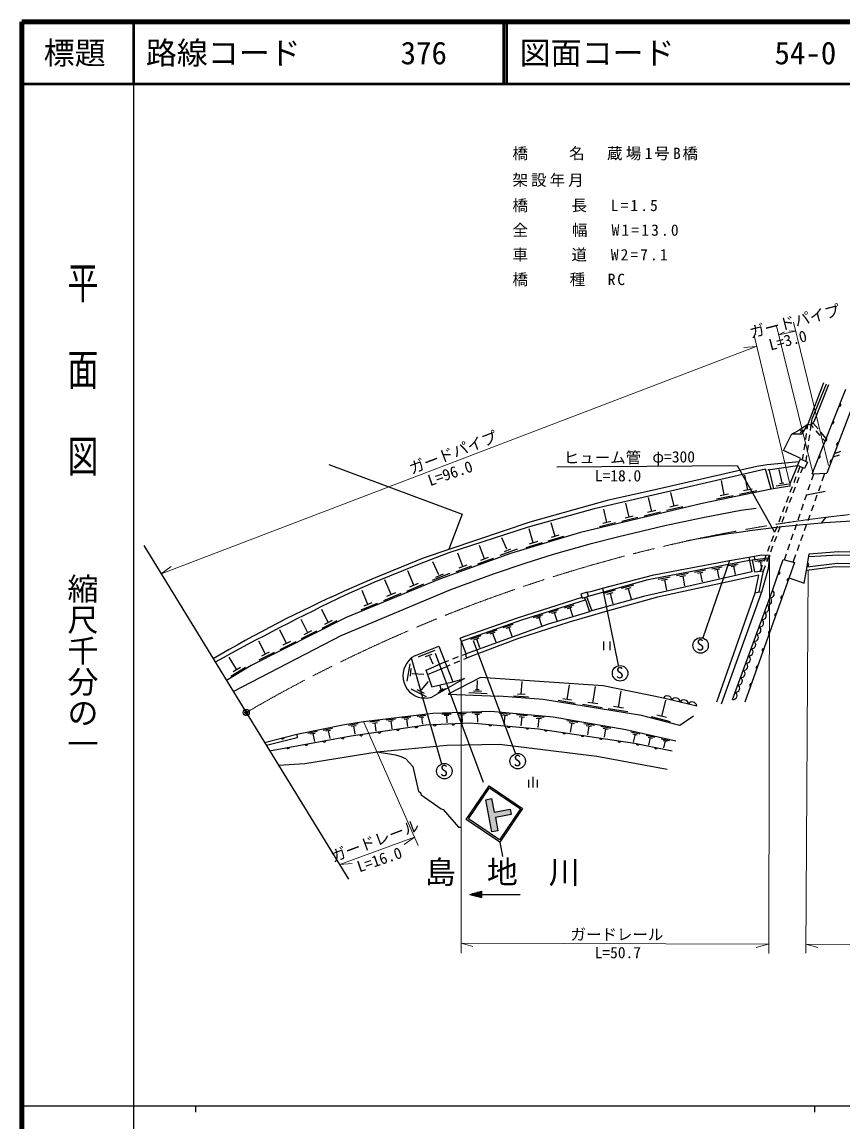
# Model space of a CAD drawing. Units: millimetres, scale not verified. Extents: x 40000 to 680000, y 20000 to 380000.
# Drawn here: x 40000 to 172426, y 202409 to 380000 of the extents above; entities that cross this region are included whole.
import ezdxf
from ezdxf.enums import TextEntityAlignment as Align

# ---------------------------------------------------------------- set-up
doc = ezdxf.new("R2010")
doc.units = ezdxf.units.MM
doc.header["$LTSCALE"] = 1000
doc.header["$PDMODE"] = 32
doc.header["$PDSIZE"] = 500
doc.linetypes.add('CHAIN', pattern=[18.5, 12, -1.5, 3.5, -1.5])
for name, color, linetype, lineweight in [('M-BGD', 7, 'Continuous', 25), ('M-BMK', 2, 'CHAIN', 13), ('M-BMK-SRVR', 3, 'Continuous', 25), ('M-STR-HTXT', 7, 'Continuous', 13), ('M-STR-STR1', 1, 'Continuous', 25), ('M-STR-STRC', 7, 'Continuous', 25), ('M-TTL', 2, 'Continuous', 140), ('M-TTL-BAND', 7, 'Continuous', 25), ('M-TTL-LINE', 7, 'Continuous', 50)]:
    doc.layers.add(name, color=color, linetype=linetype, lineweight=lineweight)
doc.layers.add('M-OTRS', color=6, linetype='Continuous')
doc.layers.add('M-TTL-TXT', color=7, linetype='Continuous')
doc.styles.add('@ＭＳ ゴシック', font='')
doc.styles.add('ＭＳ ゴシック', font='')
doc.styles.get('@ＭＳ ゴシック').set_extended_font_data('@MS Gothic')
doc.styles.get('ＭＳ ゴシック').set_extended_font_data('MS Gothic')

msp = doc.modelspace()

# ---------------------------------------------------------------- hatches: boundary and pattern name
at = {"layer": 'M-STR-STRC'}
msp.add_hatch(color=256, dxfattribs=at).paths.add_polyline_path([(116856, 249417), (116442, 251587), (119018, 252079), (118856, 252929), (116242, 252430), (115824, 254618), (114882, 254438), (115877, 249230)])

# ---------------------------------------------------------------- linework, layer by layer
at = {"layer": 'M-BGD'}
for p, q in [((167581, 307030), (173049, 320718)), ((174955, 320265), (169961, 307155)), ((166821, 314268), (166957, 315148)), ((167325, 314050), (167454, 314968)), ((167800, 314556), (167454, 314968)), ((168571, 314299), (167722, 315298)), ((166293, 314092), (165659, 313651)), ((166561, 312588), (166714, 313576)), ((167088, 312366), (167227, 313357)), ((168893, 313254), (168250, 314020)), ((169872, 312766), (169024, 313765)), ((169689, 312306), (169343, 312718)), ((166302, 310908), (166454, 311896)), ((166851, 310683), (166990, 311673)), ((165244, 308425), (165741, 309486)), ((165741, 309486), (166856, 308963)), ((166059, 309337), (166195, 310216)), ((166624, 309072), (166753, 309990)), ((171968, 310083), (170954, 309763)), ((172196, 310650), (171158, 310299)), ((89561, 308582), (111067, 300539)), ((126391, 308159), (155517, 308413)), ((160089, 307820), (132403, 301385)), ((158649, 308243), (142478, 304518)), ((155517, 308413), (161502, 297614)), ((160343, 308497), (158649, 308243)), ((160966, 304573), (160089, 307820)), ((165515, 309004), (160343, 308497)), ((160442, 307712), (165244, 308425)), ((160597, 307820), (161371, 304637)), ((162243, 307745), (162699, 305627)), ((166359, 307902), (165244, 308425)), ((165280, 307258), (165652, 308234)), ((165767, 307188), (166087, 308030)), ((166856, 308963), (166359, 307902)), ((153413, 303651), (152941, 305953)), ((157197, 304443), (156707, 306829)), ((163050, 305534), (162338, 305436)), ((164675, 305670), (165031, 306604)), ((165161, 305600), (165517, 306534)), ((167581, 307030), (169961, 307155)), ((142478, 304518), (134519, 302740)), ((145294, 301818), (144756, 304051)), ((154090, 303790), (152736, 303512)), ((158687, 304310), (155880, 303734)), ((157899, 304587), (156495, 304299)), ((163787, 305381), (161798, 305042)), ((164069, 304081), (164425, 305015)), ((164556, 304011), (164912, 304945)), ((166706, 303662), (169730, 304249)), ((134519, 302740), (121989, 299269)), ((138066, 300078), (137527, 302317)), ((141693, 300955), (141149, 303213)), ((145950, 301976), (144637, 301660)), ((154851, 303522), (152142, 302966)), ((163464, 302492), (163820, 303427)), ((163951, 302422), (164307, 303357)), ((111067, 300539), (108950, 294866)), ((132403, 301385), (121735, 298422)), ((134463, 299198), (133940, 301370)), ((138724, 300237), (137407, 299920)), ((143117, 300877), (140461, 300237)), ((142357, 301115), (141029, 300795)), ((146702, 301740), (144075, 301107)), ((156109, 301131), (149929, 299946)), ((158565, 301470), (156109, 301131)), ((162253, 299315), (162609, 300250)), ((162741, 299245), (163097, 300180)), ((162859, 300904), (163215, 301838)), ((163346, 300834), (163702, 301768)), ((121989, 299269), (104801, 293427)), ((121735, 298422), (108950, 294273)), ((126084, 296956), (125436, 299125)), ((135833, 299122), (133278, 298507)), ((135102, 299352), (133824, 299044)), ((143833, 298676), (136382, 296898)), ((139478, 300000), (136844, 299366)), ((149929, 299946), (143833, 298676)), ((161648, 297727), (162004, 298661)), ((162135, 297656), (162491, 298591)), ((169763, 300023), (169055, 299088)), ((118287, 294893), (117480, 296731)), ((122568, 295924), (121891, 298190)), ((127475, 296954), (124922, 296191)), ((126722, 297146), (125446, 296765)), ((136382, 296898), (131725, 295713)), ((161042, 296138), (161399, 297073)), ((161530, 296068), (161886, 297002)), ((114673, 293316), (113898, 295481)), ((119949, 294893), (117175, 293875)), ((118907, 294893), (117842, 294472)), ((124021, 295922), (121355, 295126)), ((123235, 296123), (121902, 295725)), ((131725, 295713), (125799, 294019)), ((160437, 294550), (160793, 295484)), ((160925, 294479), (161281, 295414)), ((104801, 293427), (96504, 290040)), ((108950, 294273), (104124, 292495)), ((111183, 292070), (110403, 294250)), ((116083, 293389), (113536, 292478)), ((115310, 293544), (114036, 293088)), ((125799, 294019), (121227, 292580)), ((154247, 293088), (149929, 280557)), ((157379, 293596), (157887, 291225)), ((157891, 293157), (158311, 291225)), ((158330, 292975), (160228, 293209)), ((158366, 293235), (160668, 293499)), ((159832, 292961), (160188, 293896)), ((160320, 292891), (160676, 293825)), ((160703, 293896), (160512, 291733)), ((161193, 288225), (162949, 293210)), ((162949, 293210), (164761, 292742)), ((167108, 294120), (171847, 294507)), ((104124, 292495), (96843, 289532)), ((103277, 289062), (102309, 291400)), ((107296, 290736), (106348, 292842)), ((112603, 292144), (110038, 291226)), ((111824, 292299), (110542, 291841)), ((121227, 292580), (116231, 290887)), ((148604, 291194), (150367, 291530)), ((151397, 291727), (153064, 292044)), ((151861, 291556), (152695, 291715)), ((152278, 291635), (152548, 290218)), ((154093, 292240), (155668, 292541)), ((154532, 292079), (155319, 292229)), ((154925, 292154), (155181, 290816)), ((164761, 292742), (156752, 270197)), ((158311, 291225), (159750, 291395)), ((158928, 292824), (159599, 292917)), ((159073, 288008), (159750, 291395)), ((159211, 291331), (159582, 292307)), ((159281, 292782), (159437, 291565)), ((160512, 291733), (159411, 287923)), ((159750, 291395), (160071, 292236)), ((96504, 290040), (92017, 288093)), ((96843, 289532), (92271, 287500)), ((99598, 287551), (98602, 289955)), ((109051, 290958), (106242, 289847)), ((108010, 290853), (106804, 290315)), ((116231, 290887), (109204, 288347)), ((157887, 291225), (140361, 287246)), ((158988, 290717), (142647, 287161)), ((142710, 290071), (144675, 290445)), ((143257, 289869), (144240, 290057)), ((143749, 289963), (144067, 288292)), ((145709, 290642), (147572, 290997)), ((146228, 290452), (147159, 290629)), ((146694, 290540), (146995, 288957)), ((149095, 291014), (149976, 291182)), ((149536, 291098), (149821, 289599)), ((158395, 287839), (158988, 290717)), ((163883, 290270), (166318, 289416)), ((109204, 288347), (91509, 280896)), ((95858, 285968), (94928, 288211)), ((101188, 287712), (98359, 286541)), ((100305, 287844), (98891, 287258)), ((104824, 289219), (102073, 288079)), ((103965, 289347), (102590, 288777)), ((133757, 288601), (136297, 276155)), ((133897, 287774), (135871, 288318)), ((134472, 287614), (135459, 287886)), ((134965, 287750), (135427, 286071)), ((136832, 288582), (138813, 289128)), ((137409, 288422), (138399, 288694)), ((137904, 288558), (138368, 286874)), ((152215, 270228), (158395, 287839)), ((159411, 287923), (152892, 269889)), ((154757, 270636), (161193, 288225)), ((158395, 287839), (159073, 288008)), ((159073, 288008), (159411, 287923)), ((97341, 286119), (94702, 285025)), ((96517, 286241), (95198, 285695)), ((127610, 285439), (129169, 285925)), ((131175, 287223), (132022, 284934)), ((140361, 287246), (131810, 284875)), ((142647, 287161), (134519, 284875)), ((89465, 283060), (88424, 285125)), ((122624, 283885), (124164, 284365)), ((131471, 284706), (124952, 282759)), ((125117, 284661), (126662, 285143)), ((125575, 284550), (126348, 284791)), ((125962, 284670), (126371, 283357)), ((128073, 285326), (128853, 285569)), ((134519, 284875), (128339, 283097)), ((128463, 285448), (128876, 284122)), ((131810, 284875), (131471, 284706)), ((86137, 281397), (85062, 283529)), ((90864, 283308), (88434, 282083)), ((90073, 283366), (88858, 282754)), ((124952, 282759), (111744, 278017)), ((117690, 282218), (119331, 282797)), ((118187, 282117), (119008, 282406)), ((128339, 283097), (120041, 280388)), ((123081, 283774), (123851, 284014)), ((123466, 283894), (123874, 282584)), ((91509, 280896), (74152, 271921)), ((82733, 279687), (81642, 281850)), ((87581, 281653), (85072, 280388)), ((86764, 281713), (85510, 281081)), ((112469, 280374), (114136, 280963)), ((115086, 281298), (116740, 281883)), ((115587, 281196), (116414, 281488)), ((116001, 281342), (116497, 279936)), ((118597, 282262), (119090, 280867)), ((79302, 277942), (78247, 280033)), ((84197, 279947), (81653, 278664)), ((83369, 280008), (82097, 279367)), ((103559, 277736), (107333, 279228)), ((111744, 278017), (110772, 280532)), ((120041, 280388), (111913, 277340)), ((112845, 280134), (119703, 261846)), ((112974, 280271), (113808, 280566)), ((113391, 280418), (113892, 279001)), ((133926, 280000), (133926, 278600)), ((134976, 278600), (134976, 280000)), ((74688, 275432), (73463, 277473)), ((80718, 278193), (78257, 276952)), ((79917, 278252), (78686, 277632)), ((103559, 277736), (102854, 277340)), ((102854, 277340), (107765, 260237)), ((105176, 277536), (106214, 277957)), ((109560, 277182), (110494, 277539)), ((111148, 277789), (111744, 278017)), ((111363, 277114), (111913, 277340)), ((111744, 277509), (111744, 278017)), ((111913, 277340), (111744, 277509)), ((76106, 275792), (73704, 274351)), ((75289, 275792), (74088, 275071)), ((102614, 276366), (102123, 273581)), ((102803, 275605), (102678, 274362)), ((105468, 274647), (108592, 275974)), ((108310, 276704), (108906, 276932)), ((108592, 275974), (109143, 276201)), ((109790, 276467), (110715, 276847)), ((103006, 274799), (104883, 274700)), ((113520, 272302), (113541, 273701)), ((120631, 271458), (120781, 273506)), ((108406, 272340), (107137, 271701)), ((107694, 272257), (107538, 272840)), ((128023, 270640), (128407, 273005)), ((132199, 270023), (132638, 272726)), ((136335, 269347), (136769, 272024)), ((115133, 271537), (112147, 271683)), ((121809, 271008), (119399, 271185)), ((121233, 271414), (120028, 271502)), ((129346, 269997), (126564, 270449)), ((128718, 270527), (127327, 270753)), ((132994, 269894), (131404, 270153)), ((143308, 267896), (143991, 270498)), ((148963, 269569), (143603, 270849)), ((107808, 268282), (109284, 268332)), ((110289, 268366), (111753, 268415)), ((110662, 268159), (111394, 268183)), ((111028, 268171), (111070, 266926)), ((112716, 268448), (114254, 268500)), ((113109, 268230), (113877, 268256)), ((113493, 268243), (113537, 266937)), ((117090, 268422), (118854, 268264)), ((119858, 268174), (121606, 268017)), ((133712, 269288), (130532, 269805)), ((137833, 268620), (134684, 269131)), ((137122, 269220), (135548, 269475)), ((92710, 266486), (94305, 266752)), ((93149, 266313), (93946, 266446)), ((96170, 267016), (97761, 267206)), ((96596, 266825), (97392, 266920)), ((96994, 266872), (97156, 265520)), ((98789, 267329), (100311, 267511)), ((99197, 267146), (99958, 267237)), ((99577, 267192), (99732, 265898)), ((101337, 267634), (102792, 267808)), ((101727, 267459), (102455, 267546)), ((102091, 267503), (102239, 266266)), ((103818, 267930), (105207, 268096)), ((104190, 267764), (104885, 267847)), ((104537, 267805), (104679, 266624)), ((108185, 268073), (108922, 268098)), ((108554, 268086), (108596, 266832)), ((117508, 268118), (118390, 268039)), ((117949, 268079), (117814, 266579)), ((120272, 267872), (121146, 267794)), ((120709, 267833), (120575, 266347)), ((122610, 267926), (124342, 267771)), ((123020, 267628), (123886, 267550)), ((123453, 267589), (123321, 266117)), ((127980, 267255), (129738, 266946)), ((128373, 266914), (129252, 266760)), ((128813, 266837), (128550, 265342)), ((130758, 266767), (132447, 266470)), ((131136, 266439), (131980, 266291)), ((144718, 267036), (141657, 267839)), ((144073, 267696), (142543, 268097)), ((148447, 267953), (146253, 266426)), ((79178, 263691), (84388, 265045)), ((86173, 265200), (87662, 265500)), ((86590, 265052), (87335, 265202)), ((86963, 265127), (87218, 263860)), ((88616, 265692), (90160, 266003)), ((89048, 265538), (89820, 265693)), ((89434, 265616), (89698, 264304)), ((93547, 266380), (93774, 265023)), ((131558, 266365), (131306, 264929)), ((133466, 266291), (135088, 266006)), ((133829, 265977), (134640, 265834)), ((134234, 265906), (133992, 264527)), ((138307, 265400), (139795, 265066)), ((138629, 265093), (139372, 264926)), ((139001, 265009), (138717, 263745)), ((140809, 264838), (142220, 264521)), ((141114, 264547), (141819, 264389)), ((141467, 264468), (141198, 263269)), ((143233, 264294), (144569, 263994)), ((143522, 264019), (144190, 263869)), ((143856, 263944), (143601, 262808)), ((97351, 262185), (100314, 261677)), ((100314, 261677), (101161, 261423)), ((101161, 261423), (101923, 261084)), ((101923, 261084), (103108, 259814)), ((103108, 259814), (104039, 255750)), ((121857, 256407), (121857, 257632)), ((122557, 256407), (122557, 258157)), ((123257, 256407), (123257, 257632)), ((104039, 255750), (104378, 255581)), ((104378, 255581), (104463, 255242)), ((104463, 255242), (107680, 252956)), ((107680, 252956), (108019, 252871)), ((108019, 252871), (110474, 249993)), ((110474, 249993), (110897, 249993)), ((112337, 239155), (114268, 239675)), ((112337, 239155), (114269, 239157)), ((112337, 239155), (114269, 238640)), ((114268, 239261), (112723, 239259)), ((114269, 239054), (112723, 239052)), ((113109, 239363), (114268, 239364)), ((113110, 238949), (114269, 238950)), ((114268, 239468), (113495, 239467)), ((114269, 238847), (113496, 238846)), ((113882, 239571), (114268, 239571)), ((113883, 238743), (114269, 238743)), ((114269, 238640), (114268, 239675)), ((114269, 239157), (120433, 239163))]:
    msp.add_line(p, q, dxfattribs=at)
for points in [[(169442, 321765), (166927, 315069), (166957, 315148)], [(166927, 315069), (167454, 314968), (167607, 315914), (169922, 321589)], [(167454, 314968), (167909, 315528), (170297, 321449)], [(165741, 309486), (165656, 309604), (163000, 310832), (164299, 313501), (165972, 313501), (166944, 315066)], [(166944, 315066), (166663, 314870), (165469, 314074), (164428, 313501)], [(165874, 313904), (165853, 313943), (165763, 314092)], [(165244, 308425), (163983, 305449), (163974, 305044), (160966, 304573)], [(160966, 304573), (149829, 302287), (130216, 297564), (118876, 294176), (107403, 290071), (92362, 283840), (76989, 276089), (73026, 273711)], [(131287, 287929), (132077, 288126), (133757, 288601), (142030, 290772), (154247, 293088), (157379, 293596), (159473, 293958), (160703, 293896)], [(131467, 287312), (141128, 289973), (157488, 293091)], [(157488, 293091), (158366, 293235), (158269, 293750)], [(166318, 289416), (166710, 291450), (167108, 294120)], [(167043, 293687), (171865, 293998), (183310, 293682), (195901, 293895)], [(171847, 294507), (182419, 294227), (195912, 294462)], [(198137, 291935), (184747, 291757), (171336, 292020), (166710, 291450)], [(196270, 292346), (185230, 292216), (171678, 292602), (166786, 291962)], [(130418, 287078), (119961, 283764), (110772, 280532)], [(110957, 280052), (120736, 283506), (130987, 286701)], [(130811, 287112), (130987, 286701), (131630, 284785)], [(107333, 279228), (109562, 273470), (111475, 273997), (106192, 270978)], [(104006, 277489), (104240, 277598), (106705, 278566)], [(105793, 277606), (105855, 277450), (106362, 276405)], [(105191, 275419), (105520, 275484), (108310, 276704)], [(105191, 275419), (106174, 272680), (109562, 273470)], [(104514, 272101), (104540, 272189), (105622, 273547)], [(143603, 270849), (133847, 272846), (114060, 274149), (108821, 271477), (117001, 271161)], [(102826, 272348), (102990, 272254), (105263, 271092)], [(103786, 272226), (103864, 272184), (104925, 271623)], [(108011, 272314), (107933, 272273), (107418, 271987)], [(114217, 271907), (114160, 271912), (112902, 271959)], [(113843, 272182), (113765, 272182), (113250, 272193)], [(146253, 266426), (140020, 268062), (124178, 270633), (117001, 271161)], [(84388, 265045), (91800, 266537), (95149, 267095), (106334, 268433), (115694, 268749), (125805, 267840), (137496, 265787), (145592, 263970)], [(79996, 262359), (93159, 264731), (105235, 266504), (112450, 266829), (123429, 265907), (138937, 263583), (144980, 262339)], [(84388, 265045), (84464, 264455), (79485, 263192)], [(81422, 260037), (85701, 260295), (97351, 262185), (108628, 263258), (117099, 263435), (132858, 261480), (144173, 259348)]]:
    msp.add_lwpolyline(points, dxfattribs=at)
msp.add_lwpolyline([(130234, 287609), (130445, 287000), (131467, 287312), (131287, 287929)], close=True, dxfattribs=at)
for centre in [(149587, 279349), (136589, 274855), (120059, 260664), (108210, 259049)]:
    msp.add_circle(centre, 1250, dxfattribs=at)
for centre, radius, start, end in [((171980, 318195), 256, 260.90748, 55.54672), ((170867, 315409), 256, 260.90748, 55.54672), ((169754, 312623), 256, 260.90748, 55.54672), ((171804, 311835), 256, 81.82858, 236.46782), ((168642, 309837), 256, 260.90748, 55.54672), ((170736, 309031), 256, 81.82858, 236.46782), ((184772, 98584), 201119, 84.90311, 100.75646), ((162137, 291073), 256, 263.28257, 57.9218), ((166791, 292377), 256, 274.20488, 68.84412), ((163810, 289897), 256, 83.12376, 237.76299), ((175961, 99639), 206304, 114.00995, 120.61603), ((160848, 287686), 640, 262.51646, 57.28143), ((270985, -85454), 413562, 115.60309, 118.88441), ((160419, 286514), 640, 262.51646, 57.28143), ((162806, 287070), 256, 83.12376, 237.76299), ((159560, 284169), 640, 262.51646, 57.28143), ((159989, 285341), 640, 262.51646, 57.28143), ((161802, 284243), 256, 83.12376, 237.76299), ((159131, 282996), 640, 262.51646, 57.28143), ((158273, 280651), 640, 262.51646, 57.28143), ((158702, 281824), 640, 262.51646, 57.28143), ((160797, 281416), 256, 83.12376, 237.76299), ((157415, 278306), 640, 262.51646, 57.28143), ((157844, 279479), 640, 262.51646, 57.28143), ((159793, 278589), 256, 83.12376, 237.76299), ((105344, 274447), 3817, 130.7206, 197.15243), ((156986, 277133), 640, 262.51646, 57.28143), ((156127, 274788), 640, 262.51646, 57.28143), ((156557, 275961), 640, 262.51646, 57.28143), ((158789, 275762), 256, 83.12376, 237.76299), ((155698, 273616), 640, 262.51646, 57.28143), ((105038, 274363), 3500, 197.31345, 271.33374), ((154840, 271271), 640, 262.51646, 57.28143), ((155269, 272443), 640, 262.51646, 57.28143), ((157785, 272935), 256, 83.12376, 237.76299), ((105297, 274305), 3446, 267.0578, 285.05787), ((144220, 270471), 725, 4.62897, 148.51003), ((145561, 270151), 725, 4.62897, 148.51003), ((146901, 269831), 725, 4.62897, 148.51003), ((148241, 269511), 725, 4.62897, 148.51003), ((106651, 266624), 256, 195.25765, 349.89688), ((109648, 266759), 256, 195.25765, 349.89688), ((115641, 266617), 256, 187.88263, 342.52186), ((94759, 265023), 256, 201.03188, 355.67112), ((97727, 265458), 256, 201.03188, 355.67112), ((100695, 265894), 256, 201.03188, 355.67112), ((103663, 266330), 256, 201.03188, 355.67112), ((118630, 266366), 256, 187.88263, 342.52186), ((121620, 266115), 256, 187.88263, 342.52186), ((124604, 265788), 256, 184.15913, 338.79836), ((127571, 265343), 256, 184.15913, 338.79836), ((130538, 264899), 256, 184.15913, 338.79836), ((82068, 264500), 256, 207.24715, 1.88639), ((82939, 262946), 256, 202.8964, 357.53563), ((85891, 263478), 256, 202.8964, 357.53563), ((88844, 264010), 256, 202.8964, 357.53563), ((91796, 264543), 256, 202.8964, 357.53563), ((133505, 264454), 256, 184.15913, 338.79836), ((136472, 264010), 256, 184.15913, 338.79836), ((139437, 263538), 256, 181.04675, 335.68598), ((142375, 262933), 256, 181.04675, 335.68598)]:
    msp.add_arc(centre, radius, start, end, dxfattribs=at)
at = {"layer": 'M-BMK'}
msp.add_arc((199995, 55565), 246321, 96.14152, 120.16751, dxfattribs=at)
at = {"layer": 'M-BMK-SRVR'}
for p, q in [((59674, 295459), (76211, 268524)), ((76211, 268524), (92748, 241589))]:
    msp.add_line(p, q, dxfattribs=at)
msp.add_circle((76211, 268524), 500, dxfattribs=at)
msp.add_point((76211, 268524), dxfattribs=at)
at = {"layer": 'M-OTRS'}
msp.add_point((76211, 268524), dxfattribs=at)
at = {"layer": 'M-STR-HTXT'}
for p, q in [((161867, 330934), (167793, 306973)), ((164576, 331527), (170249, 308413)), ((158226, 329410), (163983, 305449)), ((164915, 330087), (162205, 329495)), ((162205, 329495), (163125, 329970)), ((164915, 330087), (163881, 330135)), ((158565, 327632), (62459, 290922)), ((158565, 327632), (156575, 327426)), ((160597, 229588), (160703, 293896)), ((62459, 290922), (64079, 292095)), ((166947, 291564), (166608, 229673)), ((110897, 280049), (110897, 229673)), ((95149, 267095), (103955, 247029)), ((103362, 248384), (91339, 243981)), ((103362, 248384), (101726, 247234)), ((91339, 243981), (93331, 244160)), ((110897, 231281), (160512, 231112)), ((110897, 231281), (112827, 230757)), ((160512, 231112), (158578, 230601)), ((166608, 231112), (216985, 230943)), ((166608, 231112), (168538, 230588))]:
    msp.add_line(p, q, dxfattribs=at)
at = {"layer": 'M-STR-STR1'}
for p, q in [((167526, 306067), (167859, 307044)), ((169233, 305901), (169675, 307140)), ((166429, 302849), (166752, 303795)), ((166978, 304458), (167300, 305404)), ((168661, 304300), (168997, 305242)), ((165881, 301240), (166204, 302186)), ((167517, 301098), (167853, 302040)), ((168089, 302699), (168425, 303641)), ((165333, 299631), (165655, 300577)), ((166945, 299497), (167282, 300439)), ((164784, 298021), (165107, 298968)), ((166373, 297896), (166710, 298838)), ((164236, 296412), (164558, 297359)), ((165801, 296295), (166138, 297237)), ((163687, 294803), (164010, 295750)), ((165229, 294694), (165566, 295636)), ((163129, 293163), (163462, 294141)), ((164551, 292796), (164994, 294035))]:
    msp.add_line(p, q, dxfattribs=at)
at = {"layer": 'M-STR-STRC'}
for p, q in [((106749, 278102), (114453, 257274)), ((111749, 251271), (115430, 256691)), ((112099, 251338), (115497, 256341)), ((115430, 256691), (120850, 253010)), ((115497, 256341), (120500, 252943)), ((114882, 254438), (115824, 254618)), ((115877, 249230), (114882, 254438)), ((115824, 254618), (116242, 252430)), ((116242, 252430), (118856, 252929)), ((120500, 252943), (117102, 247940)), ((120850, 253010), (117168, 247590)), ((118856, 252929), (119018, 252079)), ((117168, 247590), (111749, 251271)), ((117102, 247940), (112099, 251338)), ((119018, 252079), (116442, 251587)), ((116442, 251587), (116856, 249417)), ((116856, 249417), (115877, 249230)), ((117168, 247590), (117607, 245296))]:
    msp.add_line(p, q, dxfattribs=at)
at = {"layer": 'M-TTL'}
for p, q in [((40000, 380000), (40000, 20000)), ((680000, 380000), (40000, 380000))]:
    msp.add_line(p, q, dxfattribs=at)
at = {"layer": 'M-TTL-BAND'}
for p, q in [((58000, 370000), (58000, 20000)), ((40000, 205000), (579000, 205000)), ((68000, 205000), (68000, 204000)), ((168000, 205000), (168000, 204000))]:
    msp.add_line(p, q, dxfattribs=at)
at = {"layer": 'M-TTL-LINE'}
for p, q in [((58000, 380000), (58000, 370000)), ((117750, 380000), (117750, 370000)), ((118250, 380000), (118250, 370000)), ((40000, 370000), (680000, 370000))]:
    msp.add_line(p, q, dxfattribs=at)

# ---------------------------------------------------------------- texts
at = {"layer": 'M-BGD', "style": 'ＭＳ ゴシック'}
for p in [(148908, 277976), (135911, 273481), (119380, 259291), (107531, 257676)]:
    msp.add_text('S', height=1833, dxfattribs=at).set_placement(p, align=Align.BOTTOM_LEFT)
at = {"layer": 'M-STR-HTXT', "char_height": 1833, "attachment_point": 7, "style": 'ＭＳ ゴシック'}
for s, insert in [('\\T1.22;橋\u3000\u3000名\u3000蔵場1号B橋', (119215, 357664)), ('\\T1.2;架設年月\u3000', (119215, 353368)), ('\\T1.27;橋\u3000\u3000長\u3000L=1.5', (119215, 349270)), ('\\T1.28;全\u3000\u3000幅\u3000W1=13.0', (119215, 345290)), ('\\T1.27;車\u3000\u3000道\u3000W2=7.1', (119215, 341310)), ('\\T1.23;橋\u3000\u3000種\u3000RC', (119215, 337330))]:
    msp.add_mtext(s, dxfattribs=dict(at, insert=insert))
at = {"layer": 'M-STR-STRC', "style": 'ＭＳ ゴシック'}
for s, rotation, p in [('ガードパイプ', 14.38, (157871, 328413)), ('L=3.0', 14.422, (161018, 326417)), ('ガードパイプ', 20.905, (103132, 306458)), ('L=96.0', 18.98, (106088, 304534)), ('ガードレール', 20.616, (90467, 243786)), ('L=16.0', 18.864, (94656, 242176))]:
    msp.add_text(s, height=1833, rotation=rotation, dxfattribs=at).set_placement(p, align=Align.BOTTOM_LEFT)
for s, height, p in [('ヒューム管', 1833, (127490, 308212)), ('φ=300', 1833, (141799, 308341)), ('L=18.0', 1833, (132514, 305286)), ('島\u3000地\u3000川', 3666, (105073, 239822)), ('ガードレール', 1833, (128574, 231221)), ('L=50.7', 1833, (132482, 228297))]:
    msp.add_text(s, height=height, dxfattribs=at).set_placement(p, align=Align.BOTTOM_LEFT)
at = {"layer": 'M-TTL-BAND', "style": '@ＭＳ ゴシック', "width": 1.4}
msp.add_text('平  面  図', height=3666, rotation=270, dxfattribs=at).set_placement((49777, 306475), align=Align.MIDDLE_RIGHT)
at = {"layer": 'M-TTL-BAND', "style": '@ＭＳ ゴシック'}
msp.add_text('縮尺千分の一', height=3666, rotation=270, dxfattribs=at).set_placement((49777, 261030), align=Align.MIDDLE_RIGHT)
at = {"layer": 'M-TTL-TXT', "style": 'ＭＳ ゴシック'}
msp.add_text('標題', height=3666, dxfattribs=at).set_placement((48500, 375000), align=Align.MIDDLE_CENTER)
for s, p in [('路線コード', (60000, 375000)), ('376', (101142, 375000)), ('図面コード', (120380, 375000)), ('54-0', (161521, 375000))]:
    msp.add_text(s, height=3666, dxfattribs=at).set_placement(p, align=Align.MIDDLE_LEFT)

doc.saveas('drawing.dxf')
